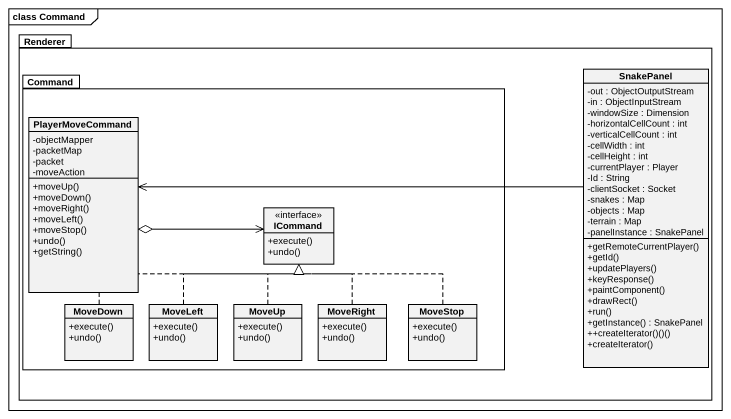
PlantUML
@startuml
mainframe class Command
hide circle
hide empty members
skinparam classAttributeIconSize 0
package Renderer {
  package Command {
    class PlayerMoveCommand {
      -objectMapper
      -packetMap
      -packet
      -moveAction
      +moveUp()
      +moveDown()
      +moveRight()
      +moveLeft()
      +moveStop()
      +undo()
      +getString()
    }
    interface ICommand {
      +execute()
      +undo()
    }
    class MoveDown {
      +execute()
      +undo()
    }
    class MoveLeft {
      +execute()
      +undo()
    }
    class MoveUp {
      +execute()
      +undo()
    }
    class MoveRight {
      +execute()
      +undo()
    }
    class MoveStop {
      +execute()
      +undo()
    }
  }
  class SnakePanel {
    -out : ObjectOutputStream
    -in : ObjectInputStream
    -windowSize : Dimension
    -horizontalCellCount : int
    -verticalCellCount : int
    -cellWidth : int
    -cellHeight : int
    -currentPlayer : Player
    -Id : String
    -clientSocket : Socket
    -snakes : Map
    -objects : Map
    -terrain : Map
    -panelInstance : SnakePanel
    +getRemoteCurrentPlayer()
    +getId()
    +updatePlayers()
    +keyResponse()
    +paintComponent()
    +drawRect()
    +run()
    +getInstance() : SnakePanel
    ++createIterator()()()
    +createIterator()
  }
}
SnakePanel -left-> PlayerMoveCommand
PlayerMoveCommand o-right-> ICommand
MoveDown .right.|> ICommand
MoveLeft .up.|> ICommand
MoveUp .up.|> ICommand
MoveRight .up.|> ICommand
MoveStop .up.|> ICommand
@enduml
